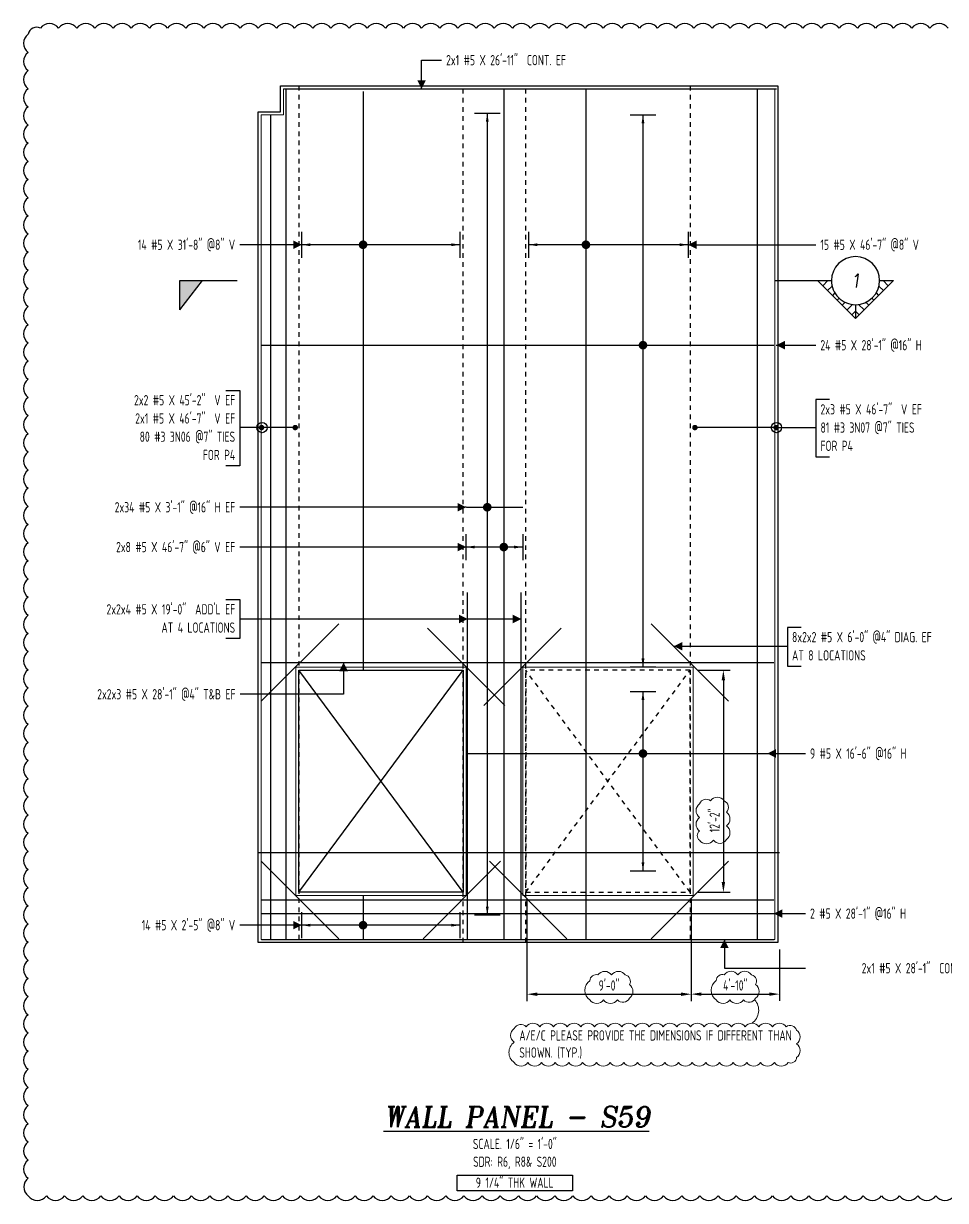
# Model space of a CAD drawing. Header units: inches. Extents: x 10095 to 38568, y -2433 to 4174.
# Drawn here: x 22741 to 23347, y 169 to 942 of the extents above; entities that cross this region are included whole.
import ezdxf
from ezdxf.enums import TextEntityAlignment as Align

# ---------------------------------------------------------------- set-up
doc = ezdxf.new("R2010")
doc.units = ezdxf.units.IN
doc.header["$MEASUREMENT"] = 0
doc.linetypes.add('HIDDEN', pattern=[6, 3, -3])
doc.layers.get('0').update_dxf_attribs({"linetype": 'CONTINUOUS'})
doc.layers.get('Defpoints').update_dxf_attribs({"linetype": 'CONTINUOUS'})
for name, color, linetype in [('0-25', 7, 'CONTINUOUS'), ('0-25TEXT', 7, 'CONTINUOUS'), ('0-35', 3, 'CONTINUOUS'), ('0-35TEXT', 3, 'CONTINUOUS'), ('0-50', 10, 'CONTINUOUS'), ('3', 3, 'CONTINUOUS'), ('BAR-LBL', 2, 'CONTINUOUS'), ('Hatch', 253, 'CONTINUOUS'), ('hidden', 7, 'HIDDEN'), ('RANGELAY', 7, 'CONTINUOUS'), ('REBARS', 4, 'CONTINUOUS'), ('REV_1', 150, 'CONTINUOUS')]:
    doc.layers.add(name, color=color, linetype=linetype)
doc.layers.add('COVER', color=6, linetype='CONTINUOUS', lineweight=0, plot=False)
doc.styles.add('AR', font='ARCHQUIK.shx', dxfattribs={"width": 0.8})
doc.styles.add('ROMANT', font='romant')
doc.dimstyles.new('CADS_DIM_48', dxfattribs={"dimscale": 48, "dimtxt": 0.09375, "dimasz": 0.09375, "dimexe": 0.0625, "dimexo": 0.0625, "dimgap": 0.09375, "dimtad": 0, "dimtih": 1, "dimtoh": 1, "dimzin": 1, "dimdsep": 46, "dimlunit": 4, "dimtxsty": 'AR', "dimblk": 'CLOSED', "dimcen": 0.1875, "dimadec": 0, "dimazin": 0, "dimtfac": 1, "dimtofl": 0, "dimtmove": 0, "dimatfit": 1, "dimldrblk": 'DOTBLANK', "dimfxl": 1, "dimtzin": 0, "dimarcsym": 0})

# ---------------------------------------------------------------- blocks, each defined once
blk = doc.blocks.new('leadrblk')
blk.add_lwpolyline([(0, 0, 0, 1, 0), (1, 0, 1, 1, 0)], format="xyseb")
blk = doc.blocks.new('_DotBlank')
at = {"layer": '0-35', "color": 0, "lineweight": -2}
blk.add_line((-0.5, 0), (-1, 0), dxfattribs=at)
blk.add_circle((0, 0), 0.5, dxfattribs=at)
blk = doc.blocks.new('SECTARO')
at = {"linetype": 'Continuous'}
blk.add_line((33.32, 16.99), (20.13, 0), dxfattribs=at)
for p, q in [((33.32, 16.99), (33.32, 0)), ((33.32, 0), (0, 0))]:
    blk.add_line(p, q)
for points in [[(33.32, 0), (33.32, 16.99), (33.32, 0), (20.13, 0)], [(33.32, 16.99), (20.13, 0), (33.32, 0), (33.32, 16.99)]]:
    blk.add_solid(points, dxfattribs=at)
blk = doc.blocks.new('*X3')
at = {"color": 0, "linetype": 'Continuous'}
for p, q in [((-1.108, 0.278), (-1.075, 0.312)), ((-1.081, 0.217), (-1.031, 0.267)), ((-1.013, 0.197), (-0.986, 0.223)), ((-0.96, 0.161), (-0.942, 0.179)), ((-0.92, 0.112), (-0.898, 0.135)), ((-0.895, 0.05), (-0.854, 0.091)), ((-0.856, 0), (-0.81, 0.046)), ((-0.768, 0), (-0.765, 0.002))]:
    blk.add_line(p, q, dxfattribs=at)
blk = doc.blocks.new('*X2')
at = {"color": 0, "linetype": 'Continuous'}
for p, q in [((-1.108, 0.278), (-1.075, 0.312)), ((-0.96, 0.161), (-0.942, 0.179)), ((-0.856, 0), (-0.81, 0.046))]:
    blk.add_line(p, q, dxfattribs=at)
blk = doc.blocks.new('SECTNU')
at = {"linetype": 'Continuous'}
blk.add_line((-24.74, 0), (-32.81, 0), dxfattribs=at)
blk.add_line((0, 0), (-24.74, 0))
at = {"layer": '3'}
for p, q in [((-68.89, 0), (-46.81, 22.07)), ((-60.81, 0), (-68.89, 0))]:
    blk.add_line(p, q, dxfattribs=at)
at = {"layer": '3', "linetype": 'Continuous'}
blk.add_line((-46.81, 14), (-46.81, 22.07), dxfattribs=at)
at = {"layer": '3'}
for points in [[(-46.81, 22.07), (-24.74, 0), (-32.81, 0, 1)], [(-32.81, 0, 0.414214), (-46.81, 14)]]:
    blk.add_lwpolyline(points, format="xyb", dxfattribs=at)
for start, end in [(90, 180), (180, 0)]:
    blk.add_arc((-46.81, 0), 14, start, end, dxfattribs=at)
at = {"linetype": 'Continuous', "xscale": -64, "yscale": 64, "zscale": 64, "rotation": 359.9999999999999}
blk.add_blockref('*X3', (-117.73, 0), dxfattribs=at)
at = {"linetype": 'Continuous', "xscale": 64, "yscale": 64, "zscale": 64}
for name in ['*X3', '*X2']:
    blk.add_blockref(name, (24.1, 0), dxfattribs=at)
at = {"linetype": 'Continuous', "style": 'ROMANT', "oblique": 9, "width": 0.9}
blk.add_attdef('NO', text='', height=8, dxfattribs=at).set_placement((-46.81, 0), align=Align.MIDDLE)
blk = doc.blocks.new('*D90')
at = {"layer": 'COVER', "color": 0, "lineweight": -2, "transparency": 16777216}
for p, q in [((23071.56, 367.06), (23071.56, 300.09)), ((23179.56, 367.06), (23179.56, 300.09)), ((23078.31, 304.59), (23172.81, 304.59))]:
    blk.add_line(p, q, dxfattribs=at)
at = {"layer": 'COVER', "color": 0, "transparency": 16777216}
for points in [[(23078.31, 305.71), (23078.31, 303.46), (23071.56, 304.59)], [(23172.81, 305.71), (23172.81, 303.46), (23179.56, 304.59)]]:
    blk.add_solid(points, dxfattribs=at)
at = {"layer": 'Defpoints', "color": 0, "transparency": 16777216}
for p in [(23071.56, 371.56), (23179.56, 371.56), (23179.56, 304.59)]:
    blk.add_point(p, dxfattribs=at)
at = {"layer": 'COVER', "color": 0, "transparency": 16777216, "insert": (23125.56, 310.33), "char_height": 6.75, "attachment_point": 5, "style": 'AR'}
blk.add_mtext('9\'-0"', dxfattribs=at)
blk = doc.blocks.new('*D91')
at = {"layer": 'COVER', "color": 0, "lineweight": -2, "transparency": 16777216}
for p, q in [((23179.56, 334.06), (23179.56, 300.14)), ((23237.56, 334.06), (23237.56, 300.14)), ((23186.31, 304.64), (23230.81, 304.64))]:
    blk.add_line(p, q, dxfattribs=at)
at = {"layer": 'COVER', "color": 0, "transparency": 16777216}
for points in [[(23186.31, 305.76), (23186.31, 303.51), (23179.56, 304.64)], [(23230.81, 305.76), (23230.81, 303.51), (23237.56, 304.64)]]:
    blk.add_solid(points, dxfattribs=at)
at = {"layer": 'Defpoints', "color": 0, "transparency": 16777216}
for p in [(23179.56, 338.56), (23237.56, 338.56), (23237.56, 304.64)]:
    blk.add_point(p, dxfattribs=at)
at = {"layer": 'COVER', "color": 0, "transparency": 16777216, "insert": (23208.56, 310.38), "char_height": 6.75, "attachment_point": 5, "style": 'AR'}
blk.add_mtext('4\'-10"', dxfattribs=at)
blk = doc.blocks.new('*D92')
at = {"layer": 'COVER', "color": 0, "lineweight": -2, "transparency": 16777216}
for p, q in [((23184.06, 517.56), (23205.2, 517.56)), ((23200.7, 510.81), (23200.7, 378.31)), ((23184.06, 371.56), (23205.2, 371.56))]:
    blk.add_line(p, q, dxfattribs=at)
at = {"layer": 'COVER', "color": 0, "transparency": 16777216}
for points in [[(23199.58, 510.81), (23201.83, 510.81), (23200.7, 517.56)], [(23199.58, 378.31), (23201.83, 378.31), (23200.7, 371.56)]]:
    blk.add_solid(points, dxfattribs=at)
at = {"layer": 'Defpoints', "color": 0, "transparency": 16777216}
for p in [(23179.56, 517.56), (23179.56, 371.56), (23200.7, 371.56)]:
    blk.add_point(p, dxfattribs=at)
at = {"layer": 'COVER', "color": 0, "transparency": 16777216, "insert": (23194.96, 418.87), "char_height": 6.75, "attachment_point": 5, "rotation": 90, "style": 'AR'}
blk.add_mtext('12\'-2"', dxfattribs=at)
blk = doc.blocks.new('*U1300', base_point=(23110.05, 899.87))
at = {"layer": 'REBARS', "color": 0}
blk.add_lwpolyline([(23110.36, 899.87), (23110.36, 340.87)], dxfattribs=at)
blk = doc.blocks.new('rendmark')
at = {"color": 4}
blk.add_line((0, -3), (0, 3), dxfattribs=at)
blk = doc.blocks.new('rarrow')
at = {"color": 7}
blk.add_solid([(2, -0.33), (2, 0.33), (0, 0)], dxfattribs=at)
blk = doc.blocks.new('*U1773', base_point=(23177.56, 797.11))
at = {"layer": 'RANGELAY'}
blk.add_line((23177.56, 797.11), (23072.81, 797.11), dxfattribs=at)
at = {"layer": 'RANGELAY', "xscale": 2.834645669291339, "yscale": 2.834645669291339}
for name, p, rotation in [('rendmark', (23072.81, 797.11), 359.9999969295309), ('rendmark', (23177.56, 797.11), 179.9999999999999), ('rarrow', (23072.81, 797.11), 359.9999969295309), ('rarrow', (23177.56, 797.11), 179.9999999999999)]:
    blk.add_blockref(name, p, dxfattribs=dict(at, rotation=rotation))
blk = doc.blocks.new('VPM762EE0')
at = {"const_width": 1}
blk.add_lwpolyline([(-0.5, 0, 1), (0.5, 0, 1)], format="xyb", close=True, dxfattribs=at)
blk = doc.blocks.new('*U1304', base_point=(23031.56, 462.43))
at = {"layer": 'REBARS', "color": 0}
blk.add_lwpolyline([(23031.56, 462.74), (23229.56, 462.74)], dxfattribs=at)
blk = doc.blocks.new('*U1772', base_point=(23147.85, 503.56))
at = {"layer": 'RANGELAY'}
blk.add_line((23147.85, 503.56), (23147.85, 385.56), dxfattribs=at)
at = {"layer": 'RANGELAY', "xscale": 2.834645669291339, "yscale": 2.834645669291339}
for name, p, rotation in [('rendmark', (23147.85, 503.56), 269.9999999999999), ('rarrow', (23147.85, 503.56), 269.9999999999999), ('rarrow', (23147.85, 385.56), 89.999996929531), ('rendmark', (23147.85, 385.56), 89.999996929531)]:
    blk.add_blockref(name, p, dxfattribs=dict(at, rotation=rotation))
blk = doc.blocks.new('VPM762FE1')
at = {"const_width": 1}
blk.add_lwpolyline([(-0.5, 0, 1), (0.5, 0, 1)], format="xyb", close=True, dxfattribs=at)
blk = doc.blocks.new('*U1485', base_point=(22896.93, 357.25))
at = {"layer": 'REBARS', "color": 0}
blk.add_lwpolyline([(22896.93, 357.56), (23233.93, 357.56)], dxfattribs=at)
blk = doc.blocks.new('*U1302', base_point=(22896.93, 730.78))
at = {"layer": 'REBARS', "color": 0}
blk.add_lwpolyline([(22896.93, 731.09), (23233.93, 731.09)], dxfattribs=at)
blk = doc.blocks.new('*U1771', base_point=(23147.85, 882.56))
at = {"layer": 'RANGELAY'}
blk.add_line((23147.85, 882.56), (23147.85, 519.56), dxfattribs=at)
at = {"layer": 'RANGELAY', "xscale": 2.834645669291339, "yscale": 2.834645669291339}
for name, p, rotation in [('rendmark', (23147.85, 882.56), 269.9999999999999), ('rarrow', (23147.85, 882.56), 269.9999999999999), ('rendmark', (23147.85, 519.56), 89.999996929531), ('rarrow', (23147.85, 519.56), 89.999996929531)]:
    blk.add_blockref(name, p, dxfattribs=dict(at, rotation=rotation))
blk = doc.blocks.new('VPM763180')
at = {"const_width": 1}
blk.add_lwpolyline([(-0.5, 0, 1), (0.5, 0, 1)], format="xyb", close=True, dxfattribs=at)
blk = doc.blocks.new('*U1770', base_point=(23045.5, 883.56))
at = {"layer": 'RANGELAY'}
blk.add_line((23045.5, 883.56), (23045.5, 356.56), dxfattribs=at)
at = {"layer": 'RANGELAY', "xscale": 2.834645669291339, "yscale": 2.834645669291339}
for name, p, rotation in [('rendmark', (23045.5, 883.56), 269.9999999999999), ('rarrow', (23045.5, 883.56), 269.9999999999999), ('rendmark', (23045.5, 356.56), 89.999996929531), ('rarrow', (23045.5, 356.56), 89.999996929531)]:
    blk.add_blockref(name, p, dxfattribs=dict(at, rotation=rotation))
blk = doc.blocks.new('VPM763200')
at = {"const_width": 1}
blk.add_lwpolyline([(-0.5, 0, 1), (0.5, 0, 1)], format="xyb", close=True, dxfattribs=at)
blk = doc.blocks.new('*U1299', base_point=(23031.81, 624.28))
at = {"layer": 'REBARS', "color": 0}
blk.add_lwpolyline([(23031.81, 624.59), (23068.81, 624.59)], dxfattribs=at)
blk = doc.blocks.new('*U1296', base_point=(23056.03, 899.87))
at = {"layer": 'REBARS', "color": 0}
blk.add_lwpolyline([(23056.35, 899.87), (23056.35, 340.87)], dxfattribs=at)
blk = doc.blocks.new('*U1769', base_point=(23068.81, 598.44))
at = {"layer": 'RANGELAY'}
blk.add_line((23068.81, 598.44), (23031.56, 598.44), dxfattribs=at)
at = {"layer": 'RANGELAY', "xscale": 2.834645669291339, "yscale": 2.834645669291339}
for name, p, rotation in [('rendmark', (23031.56, 598.44), 359.999996929531), ('rendmark', (23068.81, 598.44), 180), ('rarrow', (23031.56, 598.44), 359.999996929531), ('rarrow', (23068.81, 598.44), 180)]:
    blk.add_blockref(name, p, dxfattribs=dict(at, rotation=rotation))
blk = doc.blocks.new('VPM763360')
at = {"const_width": 1}
blk.add_lwpolyline([(-0.5, 0, 1), (0.5, 0, 1)], format="xyb", close=True, dxfattribs=at)
blk = doc.blocks.new('*U688', base_point=(22963.53, 897.87))
at = {"layer": 'REBARS', "color": 0}
blk.add_lwpolyline([(22963.84, 897.87), (22963.84, 517.87)], dxfattribs=at)
blk = doc.blocks.new('*U1768', base_point=(23027.56, 797.11))
at = {"layer": 'RANGELAY'}
blk.add_line((23027.56, 797.11), (22923.56, 797.11), dxfattribs=at)
at = {"layer": 'RANGELAY', "xscale": 2.834645669291339, "yscale": 2.834645669291339}
for name, p, rotation in [('rendmark', (22923.56, 797.11), 359.9999969295309), ('rendmark', (23027.56, 797.11), 179.9999999999999), ('rarrow', (22923.56, 797.11), 359.9999969295309), ('rarrow', (23027.56, 797.11), 179.9999999999999)]:
    blk.add_blockref(name, p, dxfattribs=dict(at, rotation=rotation))
blk = doc.blocks.new('VPM7634C0')
at = {"const_width": 1}
blk.add_lwpolyline([(-0.5, 0, 1), (0.5, 0, 1)], format="xyb", close=True, dxfattribs=at)
blk = doc.blocks.new('*U1767', base_point=(23235.56, 676.96))
at = {"layer": 'REBARS', "color": 0, "const_width": 1.8}
for points in [[(23182, 677.86, 1), (23182, 676.06, 1), (23182, 677.86)], [(23235.37, 676.06, 1), (23235.37, 677.86, 1), (23235.37, 676.06)]]:
    blk.add_lwpolyline(points, format="xyb", dxfattribs=at)
at = {"layer": 'REBARS', "color": 0}
blk.add_lwpolyline([(23235.37, 676.96), (23182, 676.96)], dxfattribs=at)
blk = doc.blocks.new('*U536', base_point=(23223.42, 340.56))
at = {"layer": 'REBARS', "color": 0}
blk.add_lwpolyline([(23223.11, 340.56), (23223.11, 899.56)], dxfattribs=at)
blk = doc.blocks.new('*U535', base_point=(22913.66, 340.56))
at = {"layer": 'REBARS', "color": 0}
blk.add_lwpolyline([(22913.35, 340.56), (22913.35, 899.56)], dxfattribs=at)
blk = doc.blocks.new('*U637', base_point=(22903.6, 340.56))
at = {"layer": 'REBARS', "color": 0}
blk.add_lwpolyline([(22903.28, 340.56), (22903.28, 882.56)], dxfattribs=at)
blk = doc.blocks.new('*U1766', base_point=(22919.43, 676.96))
at = {"layer": 'REBARS', "color": 0, "const_width": 1.8}
for points in [[(22897.12, 677.86, 1), (22897.12, 676.06, 1), (22897.12, 677.86)], [(22919.25, 676.06, 1), (22919.25, 677.86, 1), (22919.25, 676.06)]]:
    blk.add_lwpolyline(points, format="xyb", dxfattribs=at)
at = {"layer": 'REBARS', "color": 0}
blk.add_lwpolyline([(22919.25, 676.96), (22897.12, 676.96)], dxfattribs=at)
blk = doc.blocks.new('*U429', base_point=(22912.18, 899.25))
at = {"layer": 'REBARS', "color": 0}
blk.add_lwpolyline([(22912.18, 899.56), (23235.56, 899.56)], dxfattribs=at)
blk = doc.blocks.new('*U1486', base_point=(22897.18, 340.87))
at = {"layer": 'REBARS', "color": 0}
blk.add_lwpolyline([(22897.18, 340.56), (23234.18, 340.56)], dxfattribs=at)
blk = doc.blocks.new('*U1295', base_point=(23043.01, 494.44))
at = {"layer": 'REBARS', "color": 0}
blk.add_lwpolyline([(23043.23, 494.22), (23094.14, 545.14)], dxfattribs=at)
blk = doc.blocks.new('*U560', base_point=(22896.71, 391.72))
at = {"layer": 'REBARS', "color": 0}
blk.add_lwpolyline([(22896.93, 391.94), (22947.85, 341.03)], dxfattribs=at)
blk = doc.blocks.new('*U561', base_point=(22896.71, 497.4))
at = {"layer": 'REBARS', "color": 0}
blk.add_lwpolyline([(22896.93, 497.18), (22947.85, 548.09)], dxfattribs=at)
blk = doc.blocks.new('*U562', base_point=(23057.36, 494.44))
at = {"layer": 'REBARS', "color": 0}
blk.add_lwpolyline([(23057.14, 494.22), (23006.23, 545.14)], dxfattribs=at)
blk = doc.blocks.new('*U563', base_point=(23204.41, 391.72))
at = {"layer": 'REBARS', "color": 0}
blk.add_lwpolyline([(23204.18, 391.94), (23153.27, 341.03)], dxfattribs=at)
blk = doc.blocks.new('*U564', base_point=(23204.41, 497.4))
at = {"layer": 'REBARS', "color": 0}
blk.add_lwpolyline([(23204.18, 497.18), (23153.27, 548.09)], dxfattribs=at)
blk = doc.blocks.new('*U565', base_point=(23046.71, 391.72))
at = {"layer": 'REBARS', "color": 0}
blk.add_lwpolyline([(23046.93, 391.94), (23097.85, 341.03)], dxfattribs=at)
blk = doc.blocks.new('*U566', base_point=(23054.41, 391.72))
at = {"layer": 'REBARS', "color": 0}
blk.add_lwpolyline([(23054.18, 391.94), (23003.27, 341.03)], dxfattribs=at)
blk = doc.blocks.new('*U1460', base_point=(22963.53, 369.56))
at = {"layer": 'REBARS', "color": 0}
blk.add_lwpolyline([(22963.84, 369.56), (22963.84, 340.56)], dxfattribs=at)
blk = doc.blocks.new('*U1765', base_point=(23027.56, 349.95))
at = {"layer": 'RANGELAY'}
blk.add_line((23027.56, 349.95), (22923.56, 349.95), dxfattribs=at)
at = {"layer": 'RANGELAY', "xscale": 2.834645669291339, "yscale": 2.834645669291339}
for name, p, rotation in [('rendmark', (22923.56, 349.95), 359.9999969295309), ('rendmark', (23027.56, 349.95), 179.9999999999999), ('rarrow', (22923.56, 349.95), 359.9999969295309), ('rarrow', (23027.56, 349.95), 179.9999999999999)]:
    blk.add_blockref(name, p, dxfattribs=dict(at, rotation=rotation))
blk = doc.blocks.new('VPM763CC0')
at = {"const_width": 1}
blk.add_lwpolyline([(-0.5, 0, 1), (0.5, 0, 1)], format="xyb", close=True, dxfattribs=at)
blk = doc.blocks.new('*U1483', base_point=(22896.93, 366.92))
at = {"layer": 'REBARS', "color": 0}
blk.add_lwpolyline([(22896.93, 366.61), (23233.93, 366.61)], dxfattribs=at)
blk = doc.blocks.new('*U1484', base_point=(22896.93, 522.19))
at = {"layer": 'REBARS', "color": 0}
blk.add_lwpolyline([(22896.93, 522.51), (23233.93, 522.51)], dxfattribs=at)
blk = doc.blocks.new('*U537', base_point=(23032.25, 340.56))
at = {"layer": 'REBARS', "color": 0}
blk.add_lwpolyline([(23032.56, 340.56), (23032.56, 568.56)], dxfattribs=at)
blk = doc.blocks.new('*U1294', base_point=(23068.12, 340.56))
at = {"layer": 'REBARS', "color": 0}
blk.add_lwpolyline([(23067.81, 340.56), (23067.81, 568.56)], dxfattribs=at)

msp = doc.modelspace()

# ---------------------------------------------------------------- linework, layer by layer
at = {"layer": '0-25'}
for p, q in [((22921.55964, 371.55797), (23029.55964, 517.55842)), ((23029.55964, 371.55797), (22921.55964, 517.55842))]:
    msp.add_line(p, q, dxfattribs=at)
at = {"layer": '0-25TEXT'}
for points in [[(23002.28671, 899.55797), (23002.28671, 918.43038), (23015.46179, 918.43038)], [(22923.55964, 797.11081), (22882.74685, 797.11081)], [(23177.55964, 797.11081), (23261.48391, 797.11081)], [(23235.48391, 731.09126), (23261.48391, 731.09126)], [(22873.74779, 701.33018), (22882.74685, 701.33018), (22882.74685, 651.83538), (22873.74779, 651.83538)], [(23270.55869, 695.33081), (23261.55964, 695.33081), (23261.55964, 657.83475), (23270.55869, 657.83475)], [(23031.55964, 624.59233), (22882.74685, 624.59233)], [(23031.55964, 598.44045), (22882.74685, 598.44045)], [(22873.74779, 563.9027), (22882.74685, 563.9027), (22882.74685, 538.40537), (22873.74779, 538.40537)], [(23067.80964, 551.15403), (22882.74685, 551.15403)], [(23251.82162, 545.65685), (23242.82256, 545.65685), (23242.82256, 520.15953), (23251.82162, 520.15953)], [(23168.07756, 533.28315), (23242.82256, 533.28315)], [(22951.03107, 522.50615), (22951.03107, 501.72554), (22882.97461, 501.72554)], [(23229.55964, 462.74432), (23254.64867, 462.74432)], [(23233.93464, 357.56367), (23254.64867, 357.56367)], [(22923.55964, 349.95178), (22882.74685, 349.95178)], [(23201.39145, 340.55796), (23201.39145, 321.68555), (23254.64867, 321.68555)]]:
    msp.add_lwpolyline(points, dxfattribs=at)
at = {"layer": '0-35'}
for points in [[(22909.55964, 901.55797), (23236.55964, 901.55797), (23236.55964, 338.55797), (22894.93464, 338.55797), (22894.93464, 884.55797), (22909.55964, 884.55797)], [(22921.55964, 517.55842), (23029.55964, 517.55842), (23029.55964, 371.55797), (22921.55964, 371.55797)]]:
    msp.add_lwpolyline(points, close=True, dxfattribs=at)
at = {"layer": '0-50'}
msp.add_lwpolyline([(23025.67796, 185.69915), (23101.5648, 185.69915), (23101.5648, 175.34279), (23025.67796, 175.34279)], close=True, dxfattribs=at)
at = {"layer": 'COVER'}
for points in [[(22911.55964, 899.55797), (23234.55964, 899.55797), (23234.55964, 340.55796), (22896.93464, 340.55796), (22896.93464, 882.55797), (22911.55964, 882.55797)], [(22919.55964, 519.55842), (23031.55964, 519.55842), (23031.55964, 369.55797), (22919.55964, 369.55797)], [(23180.80964, 519.55842), (23068.80964, 519.55842), (23068.80964, 369.55797), (23180.80964, 369.55797)]]:
    msp.add_lwpolyline(points, close=True, dxfattribs=at)
for points in [[(23185.09789, 405.78008, 0.52056705), (23194.09789, 405.78008, 0.52056705), (23202.69864, 406.17933, 0.52056705), (23202.69864, 415.17933, 0.52056705), (23202.69864, 424.17933, 0.52056705), (23201.21022, 431.6909, 0.52056705), (23192.21022, 431.6909, 0.52056705), (23185.09789, 429.80323, 0.52056705), (23185.09789, 420.80323, 0.52056705), (23185.09789, 411.80323, 0.52056705)], [(23112.99892, 300.79726, 0.52056705), (23121.99892, 300.79726, 0.52056705), (23130.99892, 300.79726, 0.52056705), (23138.90378, 301.89239, 0.52056705), (23138.90378, 310.89239, 0.52056705), (23136.24957, 317.23819, 0.52056705), (23127.24957, 317.23819, 0.52056705), (23118.24957, 317.23819, 0.52056705), (23112.99892, 313.48884, 0.52056705)], [(23195.99892, 300.84875, 0.52056705), (23204.99892, 300.84875, 0.52056705), (23213.99892, 300.84875, 0.52056705), (23221.90378, 301.94389, 0.52056705), (23221.90378, 310.94389, 0.52056705), (23219.24957, 317.28968, 0.52056705), (23210.24957, 317.28968, 0.52056705), (23201.24957, 317.28968, 0.52056705), (23195.99892, 313.54034, 0.52056705)], [(23063.19925, 259.69241, 0.52056705), (23072.19925, 259.69241, 0.52056705), (23081.19925, 259.69241, 0.52056705), (23090.19925, 259.69241, 0.52056705), (23099.19925, 259.69241, 0.52056705), (23108.19925, 259.69241, 0.52056705), (23117.19925, 259.69241, 0.52056705), (23126.19925, 259.69241, 0.52056705), (23135.19925, 259.69241, 0.52056705), (23144.19925, 259.69241, 0.52056705), (23153.19925, 259.69241, 0.52056705), (23162.19925, 259.69241, 0.52056705), (23171.19925, 259.69241, 0.52056705), (23180.19925, 259.69241, 0.52056705), (23189.19925, 259.69241, 0.52056705), (23198.19925, 259.69241, 0.52056705), (23207.19925, 259.69241, 0.52056705), (23216.19925, 259.69241, 0.52056705), (23225.19925, 259.69241, 0.52056705), (23234.19925, 259.69241, 0.52056705), (23243.19925, 259.69241, 0.52056705), (23248.85992, 263.03174, 0.52056705), (23248.85992, 272.03174, 0.52056705), (23248.85992, 281.03174, 0.52056705), (23242.01945, 283.19126, 0.52056705), (23233.01945, 283.19126, 0.52056705), (23224.01945, 283.19126, 0.52056705), (23215.01945, 283.19126, 0.52056705), (23206.01945, 283.19126, 0.52056705), (23197.01945, 283.19126, 0.52056705), (23188.01945, 283.19126, 0.52056705), (23179.01945, 283.19126, 0.52056705), (23170.01945, 283.19126, 0.52056705), (23161.01945, 283.19126, 0.52056705), (23152.01945, 283.19126, 0.52056705), (23143.01945, 283.19126, 0.52056705), (23134.01945, 283.19126, 0.52056705), (23125.01945, 283.19126, 0.52056705), (23116.01945, 283.19126, 0.52056705), (23107.01945, 283.19126, 0.52056705), (23098.01945, 283.19126, 0.52056705), (23089.01945, 283.19126, 0.52056705), (23080.01945, 283.19126, 0.52056705), (23071.01945, 283.19126, 0.52056705), (23063.19925, 282.01146, 0.52056705), (23063.19925, 273.01146, 0.52056705)]]:
    msp.add_lwpolyline(points, format="xyb", close=True, dxfattribs=at)
msp.add_arc((23213.52441, 294.02431), 10.3937, 305.22544313, 41.97788864, dxfattribs=at)
at = {"layer": 'Hatch'}
msp.add_line((23237.55964, 397.55797), (22894.93464, 397.55797), dxfattribs=at)
at = {"layer": 'hidden'}
for p, q in [((22921.55964, 901.55797), (22921.55964, 338.55797)), ((23029.55964, 338.55797), (23029.55964, 901.55797)), ((23070.80964, 338.55797), (23070.80964, 901.55797)), ((23178.80964, 901.55797), (23178.80964, 338.55797)), ((23178.80964, 371.55797), (23070.80964, 517.55842)), ((23070.80964, 371.55797), (23178.80964, 517.55842))]:
    msp.add_line(p, q, dxfattribs=at)
msp.add_lwpolyline([(23178.80964, 517.55842), (23070.80964, 517.55842), (23070.80964, 371.55797), (23178.80964, 371.55797)], close=True, dxfattribs=at)
at = {"layer": 'REV_1'}
msp.add_lwpolyline([(23348.42145, 939.36309, 0.52056705), (23336.48844, 939.36309, 0.52056705), (23324.55543, 939.36309, 0.52056705), (23312.62241, 939.36309, 0.52056705), (23300.6894, 939.36309, 0.52056705), (23288.75639, 939.36309, 0.52056705), (23276.82337, 939.36309, 0.52056705), (23264.89036, 939.36309, 0.52056705), (23252.95735, 939.36309, 0.52056705), (23241.02433, 939.36309, 0.52056705), (23229.09132, 939.36309, 0.52056705), (23217.15831, 939.36309, 0.52056705), (23205.22529, 939.36309, 0.52056705), (23193.29228, 939.36309, 0.52056705), (23181.35927, 939.36309, 0.52056705), (23169.42625, 939.36309, 0.52056705), (23157.49324, 939.36309, 0.52056705), (23145.56023, 939.36309, 0.52056705), (23133.62721, 939.36309, 0.52056705), (23121.6942, 939.36309, 0.52056705), (23109.76119, 939.36309, 0.52056705), (23097.82817, 939.36309, 0.52056705), (23085.89516, 939.36309, 0.52056705), (23073.96215, 939.36309, 0.52056705), (23062.02913, 939.36309, 0.52056705), (23050.09612, 939.36309, 0.52056705), (23038.16311, 939.36309, 0.52056705), (23026.23009, 939.36309, 0.52056705), (23014.29708, 939.36309, 0.52056705), (23002.36407, 939.36309, 0.52056705), (22990.43105, 939.36309, 0.52056705), (22978.49804, 939.36309, 0.52056705), (22966.56503, 939.36309, 0.52056705), (22954.63201, 939.36309, 0.52056705), (22942.699, 939.36309, 0.52056705), (22930.76599, 939.36309, 0.52056705), (22918.83297, 939.36309, 0.52056705), (22906.89996, 939.36309, 0.52056705), (22894.96695, 939.36309, 0.52056705), (22883.03393, 939.36309, 0.52056705), (22871.10092, 939.36309, 0.52056705), (22859.16791, 939.36309, 0.52056705), (22847.23489, 939.36309, 0.52056705), (22835.30188, 939.36309, 0.52056705), (22823.36887, 939.36309, 0.52056705), (22811.43585, 939.36309, 0.52056705), (22799.50284, 939.36309, 0.52056705), (22787.56983, 939.36309, 0.52056705), (22775.63681, 939.36309, 0.52056705), (22763.7038, 939.36309, 0.52056705), (22751.77079, 939.36309, 0.52056705), (22743.76042, 935.44044, 0.52056705), (22743.76042, 923.50742, 0.52056705), (22743.76042, 911.57441, 0.52056705), (22743.76042, 899.6414, 0.52056705), (22743.76042, 887.70838, 0.52056705), (22743.76042, 875.77537, 0.52056705), (22743.76042, 863.84236, 0.52056705), (22743.76042, 851.90934, 0.52056705), (22743.76042, 839.97633, 0.52056705), (22743.76042, 828.04332, 0.52056705), (22743.76042, 816.1103, 0.52056705), (22743.76042, 804.17729, 0.52056705), (22743.76042, 792.24428, 0.52056705), (22743.76042, 780.31126, 0.52056705), (22743.76042, 768.37825, 0.52056705), (22743.76042, 756.44524, 0.52056705), (22743.76042, 744.51222, 0.52056705), (22743.76042, 732.57921, 0.52056705), (22743.76042, 720.6462, 0.52056705), (22743.76042, 708.71318, 0.52056705), (22743.76042, 696.78017, 0.52056705), (22743.76042, 684.84716, 0.52056705), (22743.76042, 672.91414, 0.52056705), (22743.76042, 660.98113, 0.52056705), (22743.76042, 649.04812, 0.52056705), (22743.76042, 637.1151, 0.52056705), (22743.76042, 625.18209, 0.52056705), (22743.76042, 613.24908, 0.52056705), (22743.76042, 601.31606, 0.52056705), (22743.76042, 589.38305, 0.52056705), (22743.76042, 577.45004, 0.52056705), (22743.76042, 565.51702, 0.52056705), (22743.76042, 553.58401, 0.52056705), (22743.76042, 541.651, 0.52056705), (22743.76042, 529.71798, 0.52056705), (22743.76042, 517.78497, 0.52056705), (22743.76042, 505.85196, 0.52056705), (22743.76042, 493.91894, 0.52056705), (22743.76042, 481.98593, 0.52056705), (22743.76042, 470.05292, 0.52056705), (22743.76042, 458.1199, 0.52056705), (22743.76042, 446.18689, 0.52056705), (22743.76042, 434.25388, 0.52056705), (22743.76042, 422.32086, 0.52056705), (22743.76042, 410.38785, 0.52056705), (22743.76042, 398.45484, 0.52056705), (22743.76042, 386.52182, 0.52056705), (22743.76042, 374.58881, 0.52056705), (22743.76042, 362.6558, 0.52056705), (22743.76042, 350.72278, 0.52056705), (22743.76042, 338.78977, 0.52056705), (22743.76042, 326.85676, 0.52056705), (22743.76042, 314.92374, 0.52056705), (22743.76042, 302.99073, 0.52056705), (22743.76042, 291.05771, 0.52056705), (22743.76042, 279.1247, 0.52056705), (22743.76042, 267.19169, 0.52056705), (22743.76042, 255.25867, 0.52056705), (22743.76042, 243.32566, 0.52056705), (22743.76042, 231.39265, 0.52056705), (22743.76042, 219.45963, 0.52056705), (22743.76042, 207.52662, 0.52056705), (22743.76042, 195.59361, 0.52056705), (22743.76042, 183.66059, 0.52056705), (22743.76042, 172.16546, 0.52056705), (22755.69343, 172.16546, 0.52056705), (22767.62645, 172.16546, 0.52056705), (22779.55946, 172.16546, 0.52056705), (22791.49247, 172.16546, 0.52056705), (22803.42549, 172.16546, 0.52056705), (22815.3585, 172.16546, 0.52056705), (22827.29151, 172.16546, 0.52056705), (22839.22453, 172.16546, 0.52056705), (22851.15754, 172.16546, 0.52056705), (22863.09055, 172.16546, 0.52056705), (22875.02357, 172.16546, 0.52056705), (22886.95658, 172.16546, 0.52056705), (22898.88959, 172.16546, 0.52056705), (22910.82261, 172.16546, 0.52056705), (22922.75562, 172.16546, 0.52056705), (22934.68864, 172.16546, 0.52056705), (22946.62165, 172.16546, 0.52056705), (22958.55466, 172.16546, 0.52056705), (22970.48768, 172.16546, 0.52056705), (22982.42069, 172.16546, 0.52056705), (22994.3537, 172.16546, 0.52056705), (23006.28672, 172.16546, 0.52056705), (23018.21973, 172.16546, 0.52056705), (23030.15274, 172.16546, 0.52056705), (23042.08576, 172.16546, 0.52056705), (23054.01877, 172.16546, 0.52056705), (23065.95178, 172.16546, 0.52056705), (23077.8848, 172.16546, 0.52056705), (23089.81781, 172.16546, 0.52056705), (23101.75082, 172.16546, 0.52056705), (23113.68384, 172.16546, 0.52056705), (23125.61685, 172.16546, 0.52056705), (23137.54986, 172.16546, 0.52056705), (23149.48288, 172.16546, 0.52056705), (23161.41589, 172.16546, 0.52056705), (23173.3489, 172.16546, 0.52056705), (23185.28192, 172.16546, 0.52056705), (23197.21493, 172.16546, 0.52056705), (23209.14794, 172.16546, 0.52056705), (23221.08096, 172.16546, 0.52056705), (23233.01397, 172.16546, 0.52056705), (23244.94698, 172.16546, 0.52056705), (23256.88, 172.16546, 0.52056705), (23268.81301, 172.16546, 0.52056705), (23280.74602, 172.16546, 0.52056705), (23292.67904, 172.16546, 0.52056705), (23304.61205, 172.16546, 0.52056705), (23316.54506, 172.16546, 0.52056705), (23328.47808, 172.16546, 0.52056705), (23340.41109, 172.16546, 0.52056705), (23352.3441, 172.16546, 0.52056705)], format="xyb", dxfattribs=at)

# ---------------------------------------------------------------- block references
ref = msp.add_blockref('SECTNU', (23234.72049, 773.53371), dxfattribs=dict(xscale=1.129181470141702, yscale=1.129181470141702, zscale=1.129181470141702, rotation=180))
ref.add_attrib('NO', '1', dxfattribs={"linetype": 'Continuous', "height": 9.03345, "style": 'ROMANT', "oblique": 9, "width": 0.9}).set_placement((23287.58052, 773.53369), align=Align.MIDDLE)
at = {"xscale": 1.129181470141702, "yscale": 1.129181470141702, "zscale": 1.129181470141702, "rotation": 180}
msp.add_blockref('SECTARO', (22881.09169, 773.53371), dxfattribs=at)
at = {"layer": '0-25TEXT'}
for name, p, xscale, yscale, rotation in [('leadrblk', (23002.28671, 899.55797), 5.623937007874017, 2.250708661417324, 90.00000153523449), ('leadrblk', (22923.55964, 797.11081), 5.623937007874017, 2.250708661417324, 180.000003070469), ('VPM7634C0', (22963.84137, 797.11081), 2.834645669291338, 2.834645669291338, 179.9999999999999), ('VPM762EE0', (23110.36315, 797.11081), 2.834645669291338, 2.834645669291338, 179.9999999999999), ('VPM763180', (23147.84791, 731.09126), 2.834645669291338, 2.834645669291338, 269.9999999999999), ('leadrblk', (23031.55964, 624.59233), 5.623937007874017, 2.250708661417324, 180.000003070469), ('VPM763200', (23045.50222, 624.59233), 2.834645669291338, 2.834645669291338, 269.9999999999999), ('leadrblk', (23031.55964, 598.44045), 5.623937007874017, 2.250708661417324, 180.000003070469), ('VPM763360', (23056.34739, 598.44045), 2.834645669291338, 2.834645669291338, 179.9999999999999), ('leadrblk', (23032.55961, 551.15403), 5.623937007874017, 2.250708661417324, 180.000003070469), ('leadrblk', (23067.80964, 551.15403), 5.623937007874017, 2.250708661417324, 180.000003070469), ('leadrblk', (22951.03107, 522.50615), 5.623937007874017, 2.250708661417324, 270.0000046057035), ('VPM762FE1', (23147.84791, 462.74432), 2.834645669291338, 2.834645669291338, 269.9999999999999), ('leadrblk', (22923.55964, 349.95178), 5.623937007874017, 2.250708661417324, 180.000003070469), ('VPM763CC0', (22963.84137, 349.95178), 2.834645669291338, 2.834645669291338, 179.9999999999999), ('leadrblk', (23201.39145, 340.55796), -5.623937007874017, 2.250708661417324, 89.9999984647655)]:
    msp.add_blockref(name, p, dxfattribs=dict(at, xscale=xscale, yscale=yscale, rotation=rotation))
at = {"layer": '0-25TEXT', "xscale": 5.623937007874017, "yscale": 2.250708661417324}
for p in [(23177.55964, 797.1108), (23235.48391, 731.09126), (23168.07756, 533.28315), (23229.55964, 462.74432), (23233.93464, 357.56367)]:
    msp.add_blockref('leadrblk', p, dxfattribs=at)
at = {"layer": 'RANGELAY'}
for name, p in [('*U1770', (23045.50222, 883.55797)), ('*U1771', (23147.84791, 882.55797)), ('*U1768', (23027.55964, 797.11081)), ('*U1773', (23177.55964, 797.11081)), ('*U1769', (23068.80964, 598.44045)), ('*U1772', (23147.84792, 503.55842)), ('*U1765', (23027.55964, 349.95178))]:
    msp.add_blockref(name, p, dxfattribs=at)
at = {"layer": 'REBARS', "color": 4}
for name, p in [('*U429', (22912.18202, 899.24547)), ('*U535', (22913.65799, 340.55796)), ('*U688', (22963.52887, 897.87216)), ('*U1296', (23056.03488, 899.87216)), ('*U1300', (23110.05065, 899.87216)), ('*U536', (23223.42068, 340.55796)), ('*U637', (22903.59526, 340.55796)), ('*U1302', (22896.93464, 730.77876)), ('*U1766', (22919.43451, 676.95775)), ('*U1767', (23235.55955, 676.95774)), ('*U1299', (23031.80964, 624.27983)), ('*U537', (23032.2472, 340.55796)), ('*U1294', (23068.12207, 340.55796)), ('*U561', (22896.71354, 497.39688)), ('*U562', (23057.35776, 494.44485)), ('*U1295', (23043.01151, 494.44485)), ('*U564', (23204.40561, 497.39701)), ('*U1484', (22896.93464, 522.19365)), ('*U1304', (23031.55964, 462.43182)), ('*U560', (22896.71351, 391.71954)), ('*U566', (23054.40577, 391.71954)), ('*U565', (23046.71367, 391.71938)), ('*U563', (23204.40561, 391.71938)), ('*U1483', (22896.93464, 366.92274)), ('*U1460', (22963.52887, 369.55797)), ('*U1485', (22896.93464, 357.25117)), ('*U1486', (22897.18464, 340.87047))]:
    msp.add_blockref(name, p, dxfattribs=at)

# ---------------------------------------------------------------- texts
at = {"color": 7, "linetype": 'Continuous', "style": 'ROMANT', "oblique": 9, "width": 0.95}
msp.add_text('%%UWALL PANEL - S59', height=13.5, dxfattribs=at).set_placement((23064.99326, 217.27105), align=Align.CENTER)
at = {"layer": '0-35TEXT', "style": 'AR', "width": 0.8}
for s, height, p in [('FOR P4', 6.749831, (23264.55932, 661.58436)), ('AT 8 LOCATIONS', 6.7498312, (23245.82225, 523.90913))]:
    msp.add_text(s, height=height, dxfattribs=at).set_placement(p)
for s, height, p in [('FOR P4', 6.749831, (22879.74716, 655.58498)), ('AT 4 LOCATIONS', 6.7498312, (22879.74716, 542.15498))]:
    msp.add_text(s, height=height, dxfattribs=at).set_placement(p, align=Align.RIGHT)
for s, p in [('SCALE. 1/6" = 1\'-0"', (23063.62138, 202.82416)), ('SDR: R6, R8& S200', (23063.62138, 191.15597)), ('9 1/4" THK WALL', (23063.54446, 177.36795))]:
    msp.add_text(s, height=6.7498312, dxfattribs=at).set_placement(p, align=Align.CENTER)
at = {"layer": 'BAR-LBL', "style": 'AR', "width": 0.8}
for s, p in [('2x1 #5 X 26\'-11"  CONT. EF', (23018.46148, 915.05573)), ('15 #5 X 46\'-7" @8" V', (23264.48359, 793.73616)), ('24 #5 X 28\'-1" @16" H', (23264.48359, 727.71661)), ('2x3 #5 X 46\'-7"  V EF', (23264.55932, 685.58184)), ('81 #3 3N07 @7" TIES', (23264.55932, 673.5831)), ('8x2x2 #5 X 6\'-0" @4" DIAG. EF', (23245.82225, 535.90787)), ('9 #5 X 16\'-6" @16" H', (23257.64835, 459.36968)), ('2 #5 X 28\'-1" @16" H', (23257.64835, 354.18902))]:
    msp.add_text(s, height=6.7492913, dxfattribs=at).set_placement(p)
for s, p in [('14 #5 X 31\'-8" @8" V', (22879.74716, 793.73616)), ('2x2 #5 X 45\'-2"  V EF', (22879.74716, 691.5812)), ('2x1 #5 X 46\'-7"  V EF', (22879.74716, 679.58246)), ('80 #3 3N06 @7" TIES', (22879.74716, 667.58372)), ('2x34 #5 X 3\'-1" @16" H EF', (22879.74716, 621.21768)), ('2x8 #5 X 46\'-7" @6" V EF', (22879.74716, 595.06581)), ('2x2x4 #5 X 19\'-0"  ADD\'L EF', (22879.74716, 554.15372)), ('2x2x3 #5 X 28\'-1" @4" T&B EF', (22879.97493, 498.3509)), ('14 #5 X 2\'-5" @8" V', (22879.74716, 346.57714)), ('2x1 #5 X 28\'-1"  CONT. EF', (23368.24364, 318.31091))]:
    msp.add_text(s, height=6.7492913, dxfattribs=at).set_placement(p, align=Align.RIGHT)
at = {"layer": 'COVER', "insert": (23066.54974, 280.9053), "char_height": 6.7498312, "width": 190.9524352, "attachment_point": 1, "style": 'AR'}
msp.add_mtext('A/E/C PLEASE PROVIDE THE DIMENSIONS IF DIFFERENT THAN SHOWN. (TYP.)', dxfattribs=at)

# ---------------------------------------------------------------- dimensions: what is measured, and where the dimension line sits
at = {"layer": 'COVER'}
dim = msp.add_linear_dim(base=(23200.70404, 371.55797), p1=(23179.55964, 517.55842), p2=(23179.55964, 371.55797), angle=90, dimstyle='CADS_DIM_48', override={"dimscale": 72, "dimgap": 0.03125, "dimtad": 1, "dimtih": 0, "dimtoh": 0, "dimdec": 3, "dimtdec": 3}, dxfattribs=at)
dim.commit()
dim.dimension.update_dxf_attribs({"geometry": '*D92', "text_midpoint": (23200.70404, 418.86663), "dimtype": 160})
for base, p1, p2, picture, middle in [((23179.55964, 304.58841), (23071.55964, 371.55797), (23179.55964, 371.55797), '*D90', (23125.55964, 310.32979)), ((23237.55964, 304.63991), (23179.55964, 338.55797), (23237.55964, 338.55797), '*D91', (23208.55964, 310.38129))]:
    dim = msp.add_linear_dim(base=base, p1=p1, p2=p2, dimstyle='CADS_DIM_48', override={"dimscale": 72, "dimgap": 0.03125, "dimtad": 1, "dimtih": 0, "dimtoh": 0, "dimdec": 3, "dimtdec": 3}, dxfattribs=at)
    dim.commit()
    dim.dimension.update_dxf_attribs({"geometry": picture, "text_midpoint": middle})

# ---------------------------------------------------------------- leaders
at = {"layer": '0-25TEXT'}
for points in [[(22897.43464, 676.95774), (22882.74685, 676.95774)], [(23235.55955, 676.95774), (23261.55964, 676.95774)]]:
    msp.add_leader(points, dimstyle='CADS_DIM_48', override={"dimscale": 72, "dimgap": 0.03125, "dimtad": 0, "dimtih": 0, "dimtoh": 0, "dimdec": 3, "dimtdec": 3}, dxfattribs=at)

doc.saveas('drawing.dxf')
